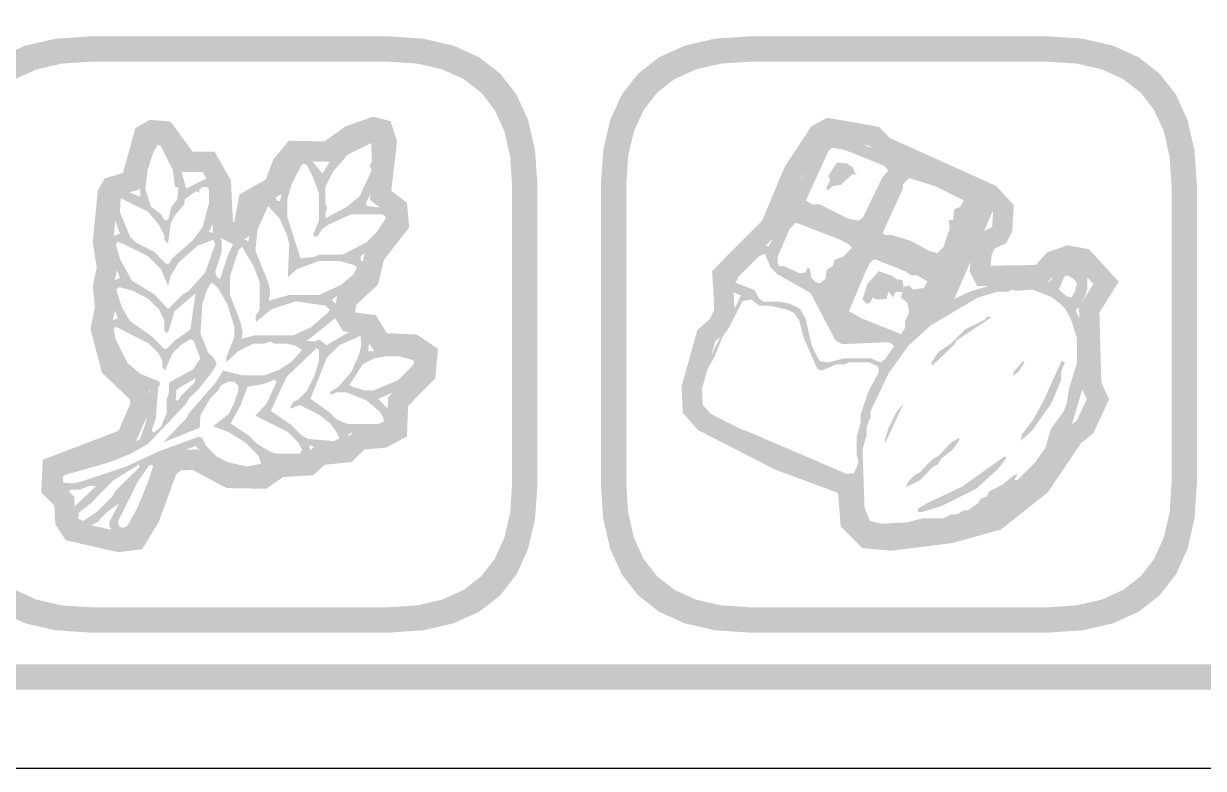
# Model space of a CAD drawing. Header units: millimetres. Extents: x 4 to 272, y 4 to 144.
# Drawn here: x 158.2 to 176.8, y 51.96 to 63.7 of the extents above; entities that cross this region are included whole.
import ezdxf

# ---------------------------------------------------------------- set-up
doc = ezdxf.new("R2010")
doc.units = ezdxf.units.MM
doc.layers.add('CUT', color=1, linetype='Continuous')
doc.layers.add('RASTER', color=7, linetype='Continuous')

msp = doc.modelspace()

# ---------------------------------------------------------------- hatches: boundary and pattern name
at = {"layer": 'RASTER'}
h = msp.add_hatch(color=7, dxfattribs=at)
h.paths.add_polyline_path([(141.2, 68.6), (141.234, 69.116), (141.337, 69.563), (141.509, 69.941), (141.75, 70.25), (142.059, 70.491), (142.438, 70.663), (142.884, 70.766), (143.4, 70.8), (200.6, 70.8), (201.116, 70.766), (201.563, 70.663), (201.941, 70.491), (202.25, 70.25), (202.491, 69.941), (202.663, 69.563), (202.766, 69.116), (202.8, 68.6), (202.8, 55.4), (202.766, 54.884), (202.663, 54.438), (202.491, 54.059), (202.25, 53.75), (201.941, 53.509), (201.563, 53.338), (201.116, 53.234), (200.6, 53.2), (143.4, 53.2), (142.884, 53.234), (142.438, 53.338), (142.059, 53.509), (141.75, 53.75), (141.509, 54.059), (141.337, 54.438), (141.234, 54.884), (141.2, 55.4)])
h.paths.add_polyline_path([(141.6, 68.6), (141.6, 55.4), (141.628, 54.978), (141.712, 54.613), (141.853, 54.303), (142.05, 54.05), (142.303, 53.853), (142.613, 53.712), (142.978, 53.628), (143.4, 53.6), (200.6, 53.6), (201.022, 53.628), (201.388, 53.712), (201.697, 53.853), (201.95, 54.05), (202.147, 54.303), (202.288, 54.613), (202.372, 54.978), (202.4, 55.4), (202.4, 68.6), (202.372, 69.022), (202.288, 69.387), (202.147, 69.697), (201.95, 69.95), (201.697, 70.147), (201.388, 70.288), (201.022, 70.372), (200.6, 70.4), (143.4, 70.4), (142.978, 70.372), (142.613, 70.288), (142.303, 70.147), (142.05, 69.95), (141.853, 69.697), (141.712, 69.387), (141.628, 69.022), (141.6, 68.6)], flags=0)
h = msp.add_hatch(color=7, dxfattribs=at)
h.paths.add_polyline_path([(156.9, 61.15), (156.937, 61.701), (157.047, 62.178), (157.23, 62.582), (157.488, 62.912), (157.818, 63.17), (158.222, 63.353), (158.699, 63.463), (159.25, 63.5), (163.95, 63.5), (164.501, 63.463), (164.978, 63.353), (165.382, 63.17), (165.713, 62.912), (165.97, 62.582), (166.153, 62.178), (166.263, 61.701), (166.3, 61.15), (166.3, 56.45), (166.263, 55.899), (166.153, 55.422), (165.97, 55.018), (165.713, 54.687), (165.382, 54.43), (164.978, 54.247), (164.501, 54.137), (163.95, 54.1), (159.25, 54.1), (158.699, 54.137), (158.222, 54.247), (157.818, 54.43), (157.488, 54.688), (157.23, 55.018), (157.047, 55.422), (156.937, 55.899), (156.9, 56.45)])
h.paths.add_polyline_path([(157.3, 61.15), (157.3, 56.45), (157.33, 55.993), (157.422, 55.597), (157.574, 55.262), (157.788, 54.988), (158.062, 54.774), (158.397, 54.622), (158.793, 54.53), (159.25, 54.5), (163.95, 54.5), (164.407, 54.53), (164.803, 54.622), (165.138, 54.774), (165.413, 54.988), (165.626, 55.262), (165.778, 55.597), (165.87, 55.993), (165.9, 56.45), (165.9, 61.15), (165.87, 61.607), (165.778, 62.003), (165.626, 62.338), (165.413, 62.613), (165.138, 62.826), (164.803, 62.978), (164.407, 63.07), (163.95, 63.1), (159.25, 63.1), (158.793, 63.07), (158.397, 62.978), (158.062, 62.826), (157.788, 62.613), (157.574, 62.338), (157.422, 62.003), (157.33, 61.607), (157.3, 61.15)], flags=0)
h = msp.add_hatch(color=7, dxfattribs=at)
h.paths.add_polyline_path([(167.3, 61.15), (167.337, 61.701), (167.447, 62.178), (167.63, 62.582), (167.888, 62.912), (168.218, 63.17), (168.622, 63.353), (169.099, 63.463), (169.65, 63.5), (174.35, 63.5), (174.901, 63.463), (175.378, 63.353), (175.782, 63.17), (176.112, 62.912), (176.37, 62.582), (176.553, 62.178), (176.663, 61.701), (176.7, 61.15), (176.7, 56.45), (176.663, 55.899), (176.553, 55.422), (176.37, 55.018), (176.112, 54.687), (175.782, 54.43), (175.378, 54.247), (174.901, 54.137), (174.35, 54.1), (169.65, 54.1), (169.099, 54.137), (168.622, 54.247), (168.218, 54.43), (167.888, 54.688), (167.63, 55.018), (167.447, 55.422), (167.337, 55.899), (167.3, 56.45)])
h.paths.add_polyline_path([(167.7, 61.15), (167.7, 56.45), (167.73, 55.993), (167.822, 55.597), (167.974, 55.262), (168.188, 54.988), (168.462, 54.774), (168.797, 54.622), (169.193, 54.53), (169.65, 54.5), (174.35, 54.5), (174.807, 54.53), (175.203, 54.622), (175.538, 54.774), (175.813, 54.988), (176.026, 55.262), (176.178, 55.597), (176.27, 55.993), (176.3, 56.45), (176.3, 61.15), (176.27, 61.607), (176.178, 62.003), (176.026, 62.338), (175.813, 62.613), (175.538, 62.826), (175.203, 62.978), (174.807, 63.07), (174.35, 63.1), (169.65, 63.1), (169.193, 63.07), (168.797, 62.978), (168.462, 62.826), (168.188, 62.613), (167.974, 62.338), (167.822, 62.003), (167.73, 61.607), (167.7, 61.15)], flags=0)
h = msp.add_hatch(color=7, dxfattribs=at)
h.paths.add_polyline_path([(163.708, 62.234), (163.985, 62.163), (164.085, 61.842), (163.995, 61.067), (164.242, 60.876), (164.277, 60.486), (163.879, 59.976), (163.786, 59.586), (163.443, 59.269), (163.423, 59.155), (163.427, 59.148), (163.752, 59.104), (163.924, 58.821), (164.394, 58.8), (164.731, 58.575), (164.687, 58.106), (164.26, 57.673), (164.242, 57.192), (163.915, 57.016), (163.57, 56.988), (163.371, 56.789), (162.943, 56.746), (162.767, 56.583), (162.285, 56.552), (162.025, 56.368), (161.397, 56.379), (160.859, 56.667), (160.681, 56.656), (160.604, 56.599), (160.328, 55.848), (160.066, 55.415), (159.687, 55.368), (158.863, 55.556), (158.697, 55.805), (158.681, 56.105), (158.474, 56.312), (158.499, 56.824), (159.693, 57.282), (159.881, 57.712), (159.87, 57.779), (159.432, 58.197), (159.251, 58.884), (159.32, 59.231), (159.287, 59.566), (159.349, 59.858), (159.287, 60.253), (159.366, 61.068), (159.475, 61.261), (159.762, 61.345), (159.96, 62.053), (160.186, 62.184), (160.512, 62.157), (160.861, 61.683), (161.208, 61.683), (161.466, 61.228), (161.497, 60.582), (161.51, 60.575), (161.518, 60.58), (161.599, 61.005), (162.016, 61.243), (162.132, 61.554), (162.378, 61.855), (162.946, 61.844), (163.269, 62.08)])
h.paths.add_polyline_path([(163.722, 61.9), (163.42, 61.794), (163.048, 61.522), (162.528, 61.532), (162.414, 61.392), (162.276, 61.022), (161.885, 60.8), (161.806, 60.383), (161.527, 60.208), (161.186, 60.381), (161.15, 61.137), (161.021, 61.363), (160.7, 61.363), (160.341, 61.85), (160.26, 61.857), (160.233, 61.841), (160.023, 61.087), (159.689, 60.99), (159.678, 60.97), (159.61, 60.263), (159.675, 59.849), (159.61, 59.548), (159.644, 59.215), (159.579, 58.894), (159.719, 58.366), (160.169, 57.936), (160.212, 57.669), (159.932, 57.031), (158.809, 56.6), (158.801, 56.438), (158.994, 56.245), (159.012, 55.91), (159.059, 55.839), (159.704, 55.693), (159.873, 55.713), (160.038, 55.987), (160.336, 56.799), (160.567, 56.969), (160.929, 56.992), (161.48, 56.698), (161.926, 56.69), (162.174, 56.866), (162.633, 56.895), (162.804, 57.053), (163.225, 57.096), (163.427, 57.298), (163.822, 57.33), (163.929, 57.387), (163.945, 57.809), (164.379, 58.25), (164.395, 58.415), (164.291, 58.484), (163.74, 58.509), (163.558, 58.807), (163.235, 58.851), (163.086, 59.09), (163.146, 59.431), (163.497, 59.755), (163.584, 60.119), (163.947, 60.583), (163.936, 60.708), (163.656, 60.924), (163.759, 61.812), (163.732, 61.898), (163.722, 61.9)], flags=0)
h = msp.add_hatch(color=7, dxfattribs=at)
h.paths.add_polyline_path([(170.87, 62.217), (171.688, 62.074), (171.86, 61.896), (173.534, 61.142), (173.813, 60.838), (173.787, 60.423), (173.692, 60.239), (173.515, 60.158), (173.466, 60.067), (173.443, 59.859), (173.43, 59.885), (174.16, 59.895), (174.335, 60.093), (174.66, 60.207), (174.998, 60.145), (175.467, 59.633), (175.163, 59.146), (175.193, 58.046), (175.315, 57.775), (175.064, 57.24), (174.875, 57.091), (174.348, 56.31), (173.608, 55.725), (172.841, 55.512), (171.877, 55.391), (171.422, 55.433), (171.084, 55.77), (171.041, 56.289), (171.029, 56.307), (170.044, 56.672), (168.828, 57.297), (168.592, 57.566), (168.572, 57.976), (168.822, 58.871), (169.02, 59.042), (169.089, 59.195), (169.055, 59.801), (169.846, 60.599), (170.197, 61.439), (170.62, 62.082)])
h.paths.add_polyline_path([(170.924, 61.883), (170.843, 61.839), (170.481, 61.288), (170.117, 60.418), (169.382, 59.677), (169.412, 59.135), (169.283, 58.846), (169.104, 58.692), (168.894, 57.94), (168.906, 57.693), (169.028, 57.553), (170.174, 56.965), (171.238, 56.571), (171.353, 56.397), (171.394, 55.914), (171.567, 55.741), (171.871, 55.712), (172.778, 55.827), (173.46, 56.016), (174.111, 56.53), (174.638, 57.312), (174.806, 57.444), (174.963, 57.778), (174.875, 57.973), (174.841, 59.234), (175.067, 59.596), (174.834, 59.85), (174.686, 59.877), (174.52, 59.819), (174.306, 59.577), (173.236, 59.562), (173.114, 59.798), (173.155, 60.164), (173.284, 60.405), (173.459, 60.484), (173.472, 60.51), (173.485, 60.722), (173.342, 60.877), (171.672, 61.629), (171.53, 61.777), (170.924, 61.883)], flags=0)
h = msp.add_hatch(color=7, dxfattribs=at)
h.paths.add_polyline_path([(170.894, 61.957), (171.012, 61.967), (171.332, 61.839), (173.055, 61.105), (173.384, 60.923), (173.47, 60.722), (172.873, 59.359), (173.119, 59.477), (173.661, 59.637), (174.076, 59.669), (174.332, 59.605), (174.405, 59.659), (174.482, 59.838), (174.555, 59.892), (174.747, 59.892), (174.916, 59.806), (174.97, 59.701), (174.97, 59.509), (174.938, 59.414), (174.852, 59.244), (174.788, 59.181), (174.938, 58.871), (174.97, 58.711), (174.97, 58.36), (174.938, 58.296), (174.906, 57.977), (174.715, 57.339), (174.565, 57.042), (174.246, 56.595), (173.894, 56.244), (173.607, 56.053), (173.247, 55.871), (172.927, 55.775), (172.608, 55.743), (172.544, 55.711), (172.353, 55.711), (172.034, 55.647), (171.587, 55.647), (171.418, 55.733), (171.3, 55.935), (171.3, 56.445), (171.277, 56.487), (170.374, 56.86), (169.458, 57.285), (169.512, 57.307), (169.608, 57.275), (171.172, 56.605), (171.29, 56.614), (171.332, 56.701), (171.363, 56.796), (171.332, 56.924), (171.332, 57.179), (171.395, 57.403), (171.395, 57.53), (171.523, 57.913), (171.683, 58.201), (171.683, 58.264), (171.66, 58.306), (171.523, 58.36), (171.204, 58.36), (171.14, 58.328), (171.012, 58.328), (170.789, 58.233), (170.715, 58.255), (170.502, 58.743), (170.428, 59.021), (170.352, 59.136), (170.246, 59.19), (169.959, 59.254), (169.799, 59.254), (169.672, 59.35), (169.535, 59.327), (169.33, 58.925), (169.215, 58.753), (169.097, 58.456), (168.97, 58.233), (168.906, 58.073), (168.906, 57.977), (168.842, 57.85), (168.842, 57.754), (168.896, 57.648), (168.992, 57.553), (169.439, 57.317), (169.321, 57.339), (168.96, 57.521), (168.864, 57.617), (168.81, 57.722), (168.81, 57.913), (168.906, 58.201), (169.512, 59.414), (169.311, 59.5), (169.289, 59.669), (169.426, 59.851), (169.49, 59.883), (169.694, 60.093), (169.873, 60.202), (169.949, 60.189), (170.747, 61.817), (170.811, 61.913)])
h.paths.add_polyline_path([(170.948, 61.744), (170.894, 61.702), (170.534, 60.914), (170.629, 60.85), (170.757, 60.85), (171.204, 60.626), (171.363, 60.594), (171.437, 60.649), (171.737, 61.274), (171.833, 61.383), (171.778, 61.456), (171.14, 61.712)], flags=0)
h.paths.add_polyline_path([(171.022, 61.511), (171.181, 61.498), (171.277, 61.434), (171.309, 61.338), (171.354, 61.306), (171.268, 61.329), (171.086, 61.159), (170.948, 61.137), (170.885, 61.073), (170.853, 61.105), (170.917, 61.233), (170.885, 61.297)], flags=0)
h.paths.add_polyline_path([(172.161, 61.265), (172.066, 61.169), (172.066, 61.105), (171.746, 60.403), (171.778, 60.371), (171.874, 60.371), (172.193, 60.275), (172.481, 60.116), (172.608, 60.084), (172.704, 60.18), (172.8, 60.467), (172.79, 60.604), (172.854, 60.604), (172.873, 60.776), (172.969, 60.808), (173.023, 60.914), (172.576, 61.137)], flags=0)
h.paths.add_polyline_path([(170.374, 60.563), (170.278, 60.467), (170.087, 60.02), (170.087, 59.924), (170.128, 59.87), (170.173, 59.883), (170.438, 59.765), (170.524, 59.774), (170.565, 59.86), (170.597, 59.828), (170.62, 59.691), (170.684, 59.627), (170.757, 59.605), (170.843, 59.678), (170.862, 59.819), (170.958, 59.883), (170.99, 59.978), (171.13, 60.03), (171.258, 60.17), (171.213, 60.221), (171.044, 60.307)], flags=0)
h.paths.add_polyline_path([(169.886, 60.074), (169.79, 60.03), (169.471, 59.71), (169.426, 59.615), (169.726, 59.5), (169.79, 59.372), (169.863, 59.318), (170.119, 59.318), (170.278, 59.286), (170.447, 59.2), (170.534, 59.031), (170.629, 58.616), (170.747, 58.383), (170.885, 58.36), (171.14, 58.424), (171.555, 58.424), (171.715, 58.36), (171.788, 58.415), (171.928, 58.625), (171.842, 58.679), (171.108, 58.648), (171.003, 58.702), (170.607, 59.455), (170.077, 59.755), (169.981, 59.851)], flags=0)
h.paths.add_polyline_path([(171.619, 59.988), (171.545, 59.934), (171.491, 59.828), (171.213, 59.168), (171.395, 59.062), (172.034, 58.807), (172.098, 58.903), (172.098, 58.999), (172.161, 59.158), (172.139, 59.295), (172.034, 59.382), (172.056, 59.468), (171.948, 59.468), (171.906, 59.382), (171.842, 59.477), (171.801, 59.359), (171.651, 59.35), (171.587, 59.382), (171.545, 59.295), (171.491, 59.286), (171.427, 59.35), (171.501, 59.595), (171.683, 59.797), (171.874, 59.733), (171.97, 59.669), (172.056, 59.659), (172.075, 59.551), (172.161, 59.573), (172.225, 59.509), (172.394, 59.532), (172.449, 59.637), (172.289, 59.733), (172.193, 59.733), (172.098, 59.797)], flags=0)
h.paths.add_polyline_path([(174.651, 59.733), (174.609, 59.71), (174.523, 59.509), (174.641, 59.404), (174.715, 59.382), (174.779, 59.477), (174.811, 59.605), (174.756, 59.678)], flags=0)
h.paths.add_polyline_path([(173.789, 59.509), (173.725, 59.477), (173.566, 59.477), (173.247, 59.382), (172.503, 58.944), (172.152, 58.625), (171.833, 58.178), (171.555, 57.594), (171.555, 57.498), (171.491, 57.339), (171.491, 57.211), (171.427, 56.988), (171.459, 56.062), (171.545, 55.861), (171.724, 55.816), (172.129, 55.839), (172.385, 55.903), (172.704, 55.903), (172.832, 55.966), (172.927, 55.966), (173.023, 56.03), (173.087, 56.03), (173.256, 56.148), (173.288, 56.212), (173.384, 56.244), (173.428, 56.327), (173.639, 56.436), (173.811, 56.582), (173.875, 56.595), (173.821, 56.509), (173.863, 56.499), (174.15, 56.787), (174.309, 57.01), (174.396, 57.307), (174.597, 57.585), (174.651, 57.722), (174.683, 57.945), (174.811, 58.36), (174.811, 58.743), (174.724, 59.008), (174.629, 59.2), (174.533, 59.295), (174.405, 59.391), (174.108, 59.509), (173.843, 59.487)], flags=0)
h.paths.add_polyline_path([(173.384, 59.085), (173.46, 59.072), (172.905, 58.702), (172.873, 58.638), (172.522, 58.306), (172.512, 58.36), (172.631, 58.529), (172.822, 58.657), (173.045, 58.881), (173.365, 59.04)], flags=0)
h.paths.add_polyline_path([(173.958, 58.383), (173.981, 58.36), (173.894, 58.223), (173.799, 58.146), (173.811, 58.21)], flags=0)
h.paths.add_polyline_path([(174.565, 58.383), (174.619, 58.36), (174.555, 58.201), (174.555, 58.073), (174.405, 57.712), (174.099, 57.285), (173.926, 57.125), (173.939, 57.221), (174.118, 57.457), (174.277, 57.744)], flags=0)
h.paths.add_polyline_path([(172.075, 57.712), (171.788, 57.093), (171.778, 57.147), (171.842, 57.339), (171.96, 57.572)], flags=0)
h.paths.add_polyline_path([(172.937, 57.17), (172.959, 57.147), (172.937, 57.106), (172.841, 56.978), (172.662, 56.838), (172.618, 56.755), (172.535, 56.71), (172.331, 56.499), (172.107, 56.391), (172.152, 56.487), (172.248, 56.582), (172.331, 56.627), (172.535, 56.838), (172.618, 56.882), (172.822, 57.093)], flags=0)
h.paths.add_polyline_path([(173.671, 56.882), (173.693, 56.86), (173.671, 56.819), (173.575, 56.691), (173.224, 56.372), (172.672, 56.094), (172.353, 55.998), (172.299, 56.008), (172.299, 56.053), (172.439, 56.136), (173.001, 56.404)], flags=0)
h = msp.add_hatch(color=7, dxfattribs=at)
h.paths.add_polyline_path([(160.26, 61.95), (160.393, 61.904), (160.527, 61.737), (160.65, 61.493), (160.761, 61.102), (161.084, 61.259), (161.161, 61.236), (161.218, 61.159), (161.218, 60.992), (161.251, 60.892), (161.185, 60.558), (161.118, 60.425), (161.261, 60.368), (161.318, 60.291), (161.318, 60.091), (161.218, 59.79), (161.241, 59.714), (161.295, 59.667), (161.418, 60.057), (161.508, 60.234), (161.619, 60.325), (161.742, 60.268), (161.785, 60.558), (161.852, 60.759), (161.976, 60.969), (162.086, 60.992), (162.176, 60.949), (162.196, 60.902), (162.243, 60.902), (162.286, 61.193), (162.51, 61.603), (162.62, 61.66), (162.663, 61.637), (162.911, 61.336), (163.011, 61.503), (163.278, 61.77), (163.488, 61.894), (163.722, 61.96), (163.765, 61.937), (163.822, 61.86), (163.822, 61.493), (163.722, 61.126), (163.588, 60.859), (163.622, 60.825), (163.889, 60.792), (163.999, 60.735), (164.022, 60.592), (163.932, 60.415), (163.845, 60.335), (163.799, 60.248), (163.511, 60.034), (163.511, 59.981), (163.588, 59.891), (163.531, 59.714), (163.365, 59.547), (163.077, 59.366), (163.064, 59.333), (163.154, 59.256), (163.154, 59.156), (163.097, 59.046), (162.663, 58.699), (162.787, 58.689), (162.854, 58.722), (162.977, 58.632), (163.355, 58.856), (163.555, 58.889), (163.655, 58.789), (163.632, 58.532), (164.289, 58.555), (164.466, 58.465), (164.49, 58.321), (164.433, 58.211), (164.166, 57.944), (163.789, 57.787), (163.965, 57.597), (164.022, 57.487), (163.999, 57.343), (163.922, 57.287), (163.789, 57.253), (163.355, 57.253), (163.321, 57.22), (163.298, 57.076), (163.221, 57.019), (162.787, 57.019), (162.72, 57.053), (162.697, 57.043), (162.72, 56.986), (162.697, 56.843), (162.553, 56.786), (162.086, 56.819), (162.043, 56.662), (161.952, 56.619), (161.518, 56.619), (161.385, 56.652), (161.141, 56.776), (160.907, 57.043), (160.393, 56.843), (160.216, 56.285), (159.993, 55.774), (159.926, 55.674), (159.816, 55.617), (159.716, 55.617), (159.605, 55.674), (159.549, 55.784), (159.549, 55.851), (159.706, 56.141), (159.505, 55.995), (159.358, 55.841), (159.181, 55.751), (159.081, 55.751), (158.991, 55.794), (158.948, 55.884), (158.971, 56.061), (159.338, 56.409), (159.248, 56.419), (159.081, 56.352), (158.948, 56.352), (158.881, 56.318), (158.737, 56.409), (158.714, 56.619), (158.737, 56.662), (158.848, 56.719), (159.549, 56.919), (160.026, 57.143), (160.116, 57.387), (160.183, 57.721), (160.183, 57.921), (159.939, 58.044), (159.739, 58.245), (159.582, 58.522), (159.515, 58.755), (159.539, 58.999), (159.682, 59.056), (159.549, 59.423), (159.549, 59.59), (159.572, 59.634), (159.716, 59.69), (159.549, 60.124), (159.549, 60.291), (159.572, 60.335), (159.716, 60.391), (159.615, 60.658), (159.592, 60.902), (159.615, 60.992), (159.682, 61.059), (159.816, 61.059), (160.039, 60.969), (160.016, 61.393), (160.083, 61.66), (160.206, 61.904)])
h.paths.add_polyline_path([(163.678, 61.817), (163.311, 61.637), (163.077, 61.37), (162.954, 61.126), (162.954, 60.859), (162.987, 60.792), (162.954, 60.725), (162.964, 60.635), (163.298, 60.815), (163.498, 60.982), (163.688, 61.393), (163.655, 61.46), (163.688, 61.526)], flags=0)
h.paths.add_polyline_path([(160.317, 61.794), (160.25, 61.693), (160.15, 61.393), (160.116, 61.092), (160.206, 60.815), (160.36, 60.702), (160.407, 60.615), (160.45, 60.592), (160.483, 60.625), (160.527, 60.815), (160.617, 60.925), (160.64, 61.116), (160.584, 61.126), (160.55, 61.393), (160.36, 61.77)], flags=0)
h.paths.add_polyline_path([(162.62, 61.493), (162.577, 61.47), (162.42, 61.159), (162.353, 60.925), (162.353, 60.658), (162.563, 60.001), (162.787, 60.024), (162.854, 60.057), (163.221, 60.057), (163.598, 60.248), (163.765, 60.415), (163.899, 60.615), (163.899, 60.668), (163.855, 60.692), (163.355, 60.692), (163.011, 60.535), (162.911, 60.468), (162.83, 60.348), (162.777, 60.348), (162.764, 60.381), (162.854, 60.592), (162.854, 61.026), (162.764, 61.269), (162.663, 61.47)], flags=0)
h.paths.add_polyline_path([(161.018, 61.126), (160.961, 61.082), (160.974, 61.036), (160.917, 61.059), (160.741, 60.936), (160.727, 60.849), (160.574, 60.668), (160.517, 60.558), (160.473, 60.234), (160.417, 60.291), (160.417, 60.358), (160.327, 60.535), (160.16, 60.735), (159.726, 60.949), (159.716, 60.725), (159.873, 60.348), (159.973, 60.248), (160.26, 60.101), (160.44, 59.914), (160.493, 59.914), (160.54, 60.001), (160.861, 60.281), (161.018, 60.491), (161.118, 60.859), (161.118, 61.092), (161.084, 61.126)], flags=0)
h.paths.add_polyline_path([(162.053, 60.825), (161.886, 60.458), (161.852, 60.124), (162.053, 59.623), (162.086, 59.49), (162.063, 59.333), (162.386, 59.423), (162.854, 59.423), (163.198, 59.58), (163.398, 59.747), (163.455, 59.857), (163.421, 59.891), (163.188, 59.957), (162.854, 59.957), (162.51, 59.834), (162.363, 59.7), (162.386, 60.224), (162.353, 60.358), (162.229, 60.635)], flags=0)
h.paths.add_polyline_path([(161.185, 60.291), (160.941, 60.201), (160.64, 59.934), (160.517, 59.724), (160.473, 59.567), (160.36, 59.834), (160.16, 60.034), (159.782, 60.224), (159.682, 60.258), (159.649, 60.224), (159.716, 59.991), (159.906, 59.647), (160.26, 59.433), (160.473, 59.2), (160.707, 59.433), (160.794, 59.48), (161.061, 59.78), (161.218, 60.224)], flags=0)
h.paths.add_polyline_path([(161.642, 60.181), (161.585, 60.124), (161.452, 59.724), (161.452, 59.423), (161.619, 58.989), (161.652, 58.822), (161.629, 58.732), (161.852, 58.789), (162.453, 58.789), (162.73, 58.912), (162.997, 59.146), (163.021, 59.189), (162.954, 59.256), (162.487, 59.323), (162.109, 59.2), (161.862, 58.999), (161.852, 59.089), (161.919, 59.189), (161.919, 59.623), (161.829, 59.867)], flags=0)
h.paths.add_polyline_path([(161.175, 59.613), (161.141, 59.6), (161.084, 59.49), (161.018, 59.29), (160.984, 58.822), (161.108, 58.512), (161.195, 58.432), (161.241, 58.345), (161.195, 58.245), (160.961, 57.944), (160.807, 57.797), (160.761, 57.711), (160.16, 57.076), (159.883, 56.919), (159.549, 56.786), (158.848, 56.585), (158.814, 56.552), (158.824, 56.462), (158.981, 56.452), (159.115, 56.485), (159.816, 56.719), (160.317, 56.953), (160.951, 57.186), (161.008, 57.176), (161.074, 57.043), (161.241, 56.876), (161.418, 56.786), (161.719, 56.719), (161.942, 56.762), (161.896, 56.896), (161.695, 57.096), (161.428, 57.263), (161.185, 57.353), (161.428, 57.544), (161.518, 57.721), (161.585, 57.921), (161.585, 57.988), (161.518, 58.054), (161.418, 58.054), (161.308, 57.998), (161.261, 57.911), (161.141, 57.797), (160.984, 57.52), (160.974, 57.33), (160.393, 57.096), (160.761, 57.477), (160.807, 57.564), (161.228, 58.044), (161.341, 58.231), (161.652, 58.155), (161.986, 58.155), (162.229, 58.245), (162.43, 58.378), (162.587, 58.555), (162.487, 58.622), (162.353, 58.655), (162.153, 58.655), (162.086, 58.689), (161.986, 58.655), (161.819, 58.655), (161.575, 58.532), (161.395, 58.365), (161.395, 58.445), (161.518, 58.755), (161.518, 58.922), (161.408, 59.28), (161.261, 59.533)], flags=0)
h.paths.add_polyline_path([(159.706, 59.547), (159.659, 59.513), (159.682, 59.423), (159.749, 59.223), (159.873, 59.013), (160.226, 58.766), (160.407, 58.579), (160.46, 58.579), (160.574, 58.699), (160.827, 58.879), (160.907, 59.447), (160.574, 59.166), (160.483, 58.856), (160.45, 58.822), (160.417, 58.856), (160.417, 59.023), (160.327, 59.2), (160.16, 59.366), (159.916, 59.49)], flags=0)
h.paths.add_polyline_path([(159.649, 58.922), (159.615, 58.889), (159.649, 58.722), (159.839, 58.345), (160.039, 58.178), (160.327, 58.064), (160.35, 58.021), (160.317, 57.954), (160.283, 57.487), (160.216, 57.287), (160.25, 57.253), (160.36, 57.343), (160.45, 57.554), (160.45, 57.787), (160.483, 57.854), (160.493, 58.044), (160.861, 58.245), (160.984, 58.422), (160.874, 58.712), (160.817, 58.722), (160.674, 58.632), (160.54, 58.498), (160.427, 58.231), (160.383, 58.288), (160.383, 58.388), (160.327, 58.498), (160.16, 58.665)], flags=0)
h.paths.add_polyline_path([(163.511, 58.779), (163.178, 58.632), (162.977, 58.432), (162.72, 57.787), (163.031, 57.564), (163.111, 57.477), (163.221, 57.42), (163.321, 57.387), (163.789, 57.387), (163.879, 57.43), (163.865, 57.497), (163.799, 57.597), (163.598, 57.764), (163.288, 57.887), (163.121, 57.887), (163.054, 57.854), (163.021, 57.887), (163.164, 57.978), (163.365, 58.211), (163.488, 58.488), (163.521, 58.622)], flags=0)
h.paths.add_polyline_path([(162.82, 58.589), (162.343, 58.131), (162.096, 57.597), (162.43, 57.363), (162.577, 57.21), (162.687, 57.153), (163.087, 57.12), (163.178, 57.163), (163.131, 57.263), (163.031, 57.397), (162.864, 57.53), (162.553, 57.687), (162.396, 57.63), (162.443, 57.731), (162.53, 57.777), (162.663, 57.911), (162.787, 58.155), (162.854, 58.388), (162.854, 58.555)], flags=0)
h.paths.add_polyline_path([(163.889, 58.455), (163.722, 58.422), (163.545, 58.332), (163.331, 57.998), (163.555, 57.921), (163.722, 57.921), (164.099, 58.078), (164.333, 58.311), (164.356, 58.355), (164.333, 58.398), (164.122, 58.455)], flags=0)
h.paths.add_polyline_path([(160.907, 58.111), (160.607, 57.931), (160.594, 57.764), (160.64, 57.764), (160.674, 57.831), (160.894, 58.044)], flags=0)
h.paths.add_polyline_path([(162.153, 58.088), (161.986, 58.021), (161.729, 57.978), (161.619, 57.687), (161.462, 57.397), (161.762, 57.196), (161.876, 57.076), (162.086, 56.953), (162.186, 56.919), (162.553, 56.919), (162.587, 56.986), (162.53, 57.096), (162.363, 57.263), (161.852, 57.52), (162.029, 57.711), (162.186, 58.054)], flags=0)
h.paths.add_polyline_path([(160.016, 56.752), (159.605, 56.495), (159.258, 56.141), (159.071, 55.995), (159.058, 55.894), (159.138, 55.861), (159.358, 56.008), (159.592, 56.242), (159.639, 56.328), (160.026, 56.709)], flags=0)
h.paths.add_polyline_path([(160.216, 56.752), (160.173, 56.729), (160.006, 56.495), (159.682, 55.851), (159.706, 55.774), (159.749, 55.751), (159.826, 55.774), (159.983, 56.051), (160.15, 56.452), (160.24, 56.729)], flags=0)

# ---------------------------------------------------------------- linework, layer by layer
at = {"layer": 'CUT'}
msp.add_lwpolyline([(201.001, 51.96), (142.999, 51.96)], dxfattribs=at)

doc.saveas('drawing.dxf')
